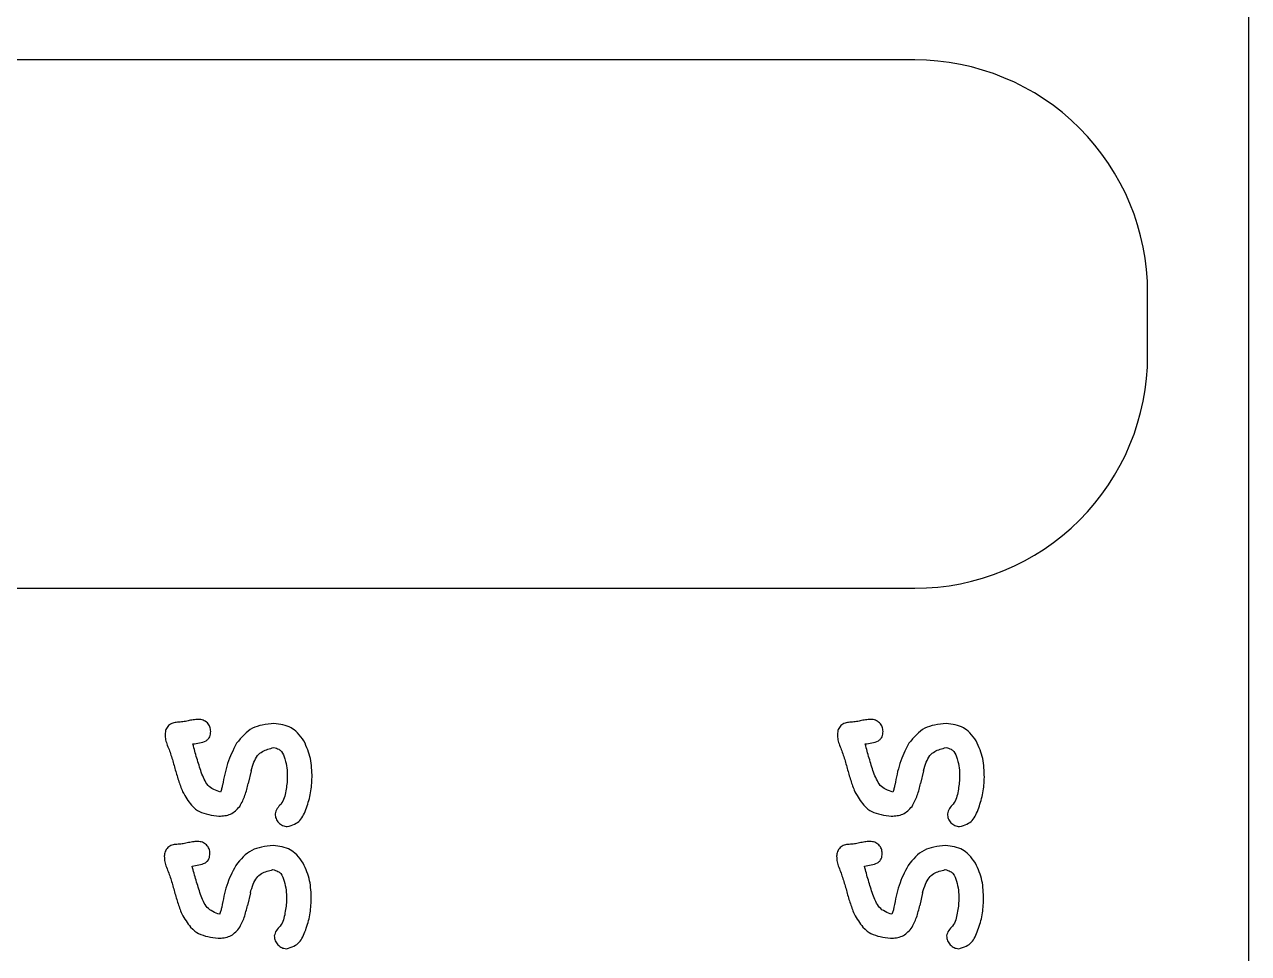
# Model space of a CAD drawing. Header units: millimetres. Extents: x -101.5 to -6.8, y -32 to 36.7.
# Drawn here: x -30.49 to -6.83, y -11.62 to 6.35 of the extents above; entities that cross this region are included whole.
import ezdxf

# ---------------------------------------------------------------- set-up
doc = ezdxf.new("R2010")
doc.units = ezdxf.units.MM
doc.layers.get('0').update_dxf_attribs({"linetype": 'CONTINUOUS'})

msp = doc.modelspace()

# ---------------------------------------------------------------- linework, layer by layer
for p, q in [((-26.112, -8.079), (-26.168, -8.325)), ((-13.112, -8.079), (-13.168, -8.325)), ((-26.127, -10.44), (-26.183, -10.686)), ((-13.127, -10.44), (-13.183, -10.686))]:
    msp.add_line(p, q)
for points in [[(-6.826, 36.689), (-6.826, -32), (-87, -32, -0.414214), (-101.5, -17.5), (-101.5, 22.189, -0.414214), (-87, 36.689)], [(-6.826, -32), (-86.5, -32, -0.414214), (-101.5, -17), (-101.5, 21.689, -0.414214), (-86.5, 36.689), (-6.826, 36.689)], [(-83.87, 1.168), (-83.87, -0.051, 0.414214), (-79.37, -4.551), (-13.276, -4.551, 0.414214), (-8.776, -0.051), (-8.776, 1.168, 0.414214), (-13.276, 5.668), (-79.37, 5.668, 0.414214)]]:
    msp.add_lwpolyline(points, format="xyb", close=True)
for points, knots in [([(-27.131, -7.087), (-27.17, -7.089), (-27.197, -7.091), (-27.266, -7.101), (-27.299, -7.108), (-27.332, -7.115)], [-0.02082981, -0.02082981, -0.02082981, -0.02082981, -0.01020462, -0.01020462, 0, 0, 0, 0]), ([(-26.958, -7.153), (-26.985, -7.132), (-27.009, -7.113), (-27.067, -7.092), (-27.099, -7.089), (-27.131, -7.087)], [-0.01936251, -0.01936251, -0.01936251, -0.01936251, -0.00966812, -0.00966812, 0, 0, 0, 0]), ([(-14.131, -7.087), (-14.17, -7.089), (-14.197, -7.091), (-14.266, -7.101), (-14.299, -7.108), (-14.332, -7.115)], [-0.02082981, -0.02082981, -0.02082981, -0.02082981, -0.01020462, -0.01020462, 0, 0, 0, 0]), ([(-13.958, -7.153), (-13.985, -7.132), (-14.009, -7.113), (-14.067, -7.092), (-14.099, -7.089), (-14.131, -7.087)], [-0.01936251, -0.01936251, -0.01936251, -0.01936251, -0.00966812, -0.00966812, 0, 0, 0, 0]), ([(-27.707, -7.207), (-27.728, -7.233), (-27.747, -7.256), (-27.769, -7.311), (-27.772, -7.343), (-27.774, -7.374)], [-0.01885478, -0.01885478, -0.01885478, -0.01885478, -0.00942147, -0.00942147, 0, 0, 0, 0]), ([(-27.534, -7.143), (-27.566, -7.145), (-27.598, -7.147), (-27.656, -7.168), (-27.68, -7.187), (-27.707, -7.207)], [-0.02048737, -0.02048737, -0.02048737, -0.02048737, -0.01025759, -0.01025759, 0, 0, 0, 0]), ([(-27.332, -7.115), (-27.366, -7.122), (-27.399, -7.129), (-27.467, -7.139), (-27.495, -7.141), (-27.534, -7.143)], [-0.02288008, -0.02288008, -0.02288008, -0.02288008, -0.01167103, -0.01167103, 0, 0, 0, 0]), ([(-26.982, -7.502), (-26.968, -7.49), (-26.954, -7.479), (-26.926, -7.449), (-26.918, -7.436), (-26.898, -7.394), (-26.896, -7.357), (-26.893, -7.321)], [-0.01871955, -0.01871955, -0.01871955, -0.01871955, -0.01533679, -0.01533679, -0.01101299, -0.01101299, 0, 0, 0, 0]), ([(-26.893, -7.321), (-26.895, -7.289), (-26.898, -7.258), (-26.919, -7.202), (-26.938, -7.179), (-26.958, -7.153)], [-0.01965295, -0.01965295, -0.01965295, -0.01965295, -0.00983265, -0.00983265, 0, 0, 0, 0]), ([(-25.67, -7.167), (-25.746, -7.175), (-25.823, -7.183), (-25.96, -7.21), (-26.025, -7.229), (-26.204, -7.323), (-26.297, -7.434), (-26.393, -7.549)], [-0.09105531, -0.09105531, -0.09105531, -0.09105531, -0.06665941, -0.06665941, -0.04477487, -0.04477487, 0, 0, 0, 0]), ([(-25.09, -7.505), (-25.13, -7.451), (-25.171, -7.396), (-25.261, -7.3), (-25.301, -7.27), (-25.434, -7.196), (-25.552, -7.182), (-25.67, -7.167)], [-0.06340828, -0.06340828, -0.06340828, -0.06340828, -0.04966829, -0.04966829, -0.03566174, -0.03566174, 0, 0, 0, 0]), ([(-14.707, -7.207), (-14.728, -7.233), (-14.747, -7.256), (-14.769, -7.311), (-14.772, -7.343), (-14.774, -7.374)], [-0.01885478, -0.01885478, -0.01885478, -0.01885478, -0.00942147, -0.00942147, 0, 0, 0, 0]), ([(-14.534, -7.143), (-14.566, -7.145), (-14.598, -7.147), (-14.656, -7.168), (-14.68, -7.187), (-14.707, -7.207)], [-0.02048737, -0.02048737, -0.02048737, -0.02048737, -0.01025759, -0.01025759, 0, 0, 0, 0]), ([(-14.332, -7.115), (-14.366, -7.122), (-14.399, -7.129), (-14.467, -7.139), (-14.495, -7.141), (-14.534, -7.143)], [-0.02288008, -0.02288008, -0.02288008, -0.02288008, -0.01167103, -0.01167103, 0, 0, 0, 0]), ([(-13.982, -7.502), (-13.968, -7.49), (-13.954, -7.479), (-13.926, -7.449), (-13.918, -7.436), (-13.898, -7.394), (-13.896, -7.357), (-13.893, -7.321)], [-0.01871955, -0.01871955, -0.01871955, -0.01871955, -0.01533679, -0.01533679, -0.01101299, -0.01101299, 0, 0, 0, 0]), ([(-13.893, -7.321), (-13.895, -7.289), (-13.898, -7.258), (-13.919, -7.202), (-13.938, -7.179), (-13.958, -7.153)], [-0.01965295, -0.01965295, -0.01965295, -0.01965295, -0.00983265, -0.00983265, 0, 0, 0, 0]), ([(-12.67, -7.167), (-12.746, -7.175), (-12.823, -7.183), (-12.96, -7.21), (-13.025, -7.229), (-13.204, -7.323), (-13.297, -7.434), (-13.393, -7.549)], [-0.09105531, -0.09105531, -0.09105531, -0.09105531, -0.06665941, -0.06665941, -0.04477487, -0.04477487, 0, 0, 0, 0]), ([(-12.09, -7.505), (-12.13, -7.451), (-12.171, -7.396), (-12.261, -7.3), (-12.301, -7.27), (-12.434, -7.196), (-12.552, -7.182), (-12.67, -7.167)], [-0.06340828, -0.06340828, -0.06340828, -0.06340828, -0.04966829, -0.04966829, -0.03566174, -0.03566174, 0, 0, 0, 0]), ([(-27.774, -7.374), (-27.773, -7.41), (-27.772, -7.446), (-27.758, -7.517), (-27.746, -7.55), (-27.733, -7.585)], [-0.02247037, -0.02247037, -0.02247037, -0.02247037, -0.01123867, -0.01123867, 0, 0, 0, 0]), ([(-27.238, -7.562), (-27.194, -7.557), (-27.15, -7.552), (-27.061, -7.532), (-27.029, -7.52), (-26.982, -7.502)], [-0.02901885, -0.02901885, -0.02901885, -0.02901885, -0.01505062, -0.01505062, 0, 0, 0, 0]), ([(-27.076, -8.11), (-27.105, -8.019), (-27.134, -7.929), (-27.19, -7.742), (-27.21, -7.668), (-27.238, -7.562)], [-0.06399393, -0.06399393, -0.06399393, -0.06399393, -0.03273984, -0.03273984, 0, 0, 0, 0]), ([(-26.393, -7.549), (-26.467, -7.694), (-26.521, -7.8), (-26.611, -8.075), (-26.638, -8.216), (-26.665, -8.357)], [-0.08754726, -0.08754726, -0.08754726, -0.08754726, -0.04310675, -0.04310675, 0, 0, 0, 0]), ([(-24.933, -8.207), (-24.937, -8.085), (-24.94, -7.963), (-24.991, -7.727), (-25.035, -7.628), (-25.09, -7.505)], [-0.08035359, -0.08035359, -0.08035359, -0.08035359, -0.0403634, -0.0403634, 0, 0, 0, 0]), ([(-14.774, -7.374), (-14.773, -7.41), (-14.772, -7.446), (-14.758, -7.517), (-14.746, -7.55), (-14.733, -7.585)], [-0.02247037, -0.02247037, -0.02247037, -0.02247037, -0.01123867, -0.01123867, 0, 0, 0, 0]), ([(-14.238, -7.562), (-14.194, -7.557), (-14.15, -7.552), (-14.061, -7.532), (-14.029, -7.52), (-13.982, -7.502)], [-0.02901885, -0.02901885, -0.02901885, -0.02901885, -0.01505062, -0.01505062, 0, 0, 0, 0]), ([(-14.076, -8.11), (-14.105, -8.019), (-14.134, -7.929), (-14.19, -7.742), (-14.21, -7.668), (-14.238, -7.562)], [-0.06399393, -0.06399393, -0.06399393, -0.06399393, -0.03273984, -0.03273984, 0, 0, 0, 0]), ([(-13.393, -7.549), (-13.467, -7.694), (-13.521, -7.8), (-13.611, -8.075), (-13.638, -8.216), (-13.665, -8.357)], [-0.08754726, -0.08754726, -0.08754726, -0.08754726, -0.04310675, -0.04310675, 0, 0, 0, 0]), ([(-11.933, -8.207), (-11.937, -8.085), (-11.94, -7.963), (-11.991, -7.727), (-12.035, -7.628), (-12.09, -7.505)], [-0.08035359, -0.08035359, -0.08035359, -0.08035359, -0.0403634, -0.0403634, 0, 0, 0, 0]), ([(-27.733, -7.585), (-27.7, -7.669), (-27.677, -7.728), (-27.628, -7.882), (-27.607, -7.958), (-27.586, -8.034)], [-0.04848855, -0.04848855, -0.04848855, -0.04848855, -0.02364113, -0.02364113, 0, 0, 0, 0]), ([(-26.112, -8.079), (-26.095, -8.022), (-26.078, -7.965), (-26.038, -7.867), (-26.016, -7.824), (-25.961, -7.754), (-25.931, -7.729), (-25.83, -7.672), (-25.751, -7.652), (-25.673, -7.632)], [-0.07129382, -0.07129382, -0.07129382, -0.07129382, -0.05391003, -0.05391003, -0.0386654, -0.0386654, -0.02421579, -0.02421579, 0, 0, 0, 0]), ([(-25.673, -7.632), (-25.64, -7.641), (-25.607, -7.651), (-25.555, -7.678), (-25.538, -7.691), (-25.492, -7.746), (-25.475, -7.8), (-25.457, -7.853)], [-0.03356651, -0.03356651, -0.03356651, -0.03356651, -0.02438861, -0.02438861, -0.01695831, -0.01695831, 0, 0, 0, 0]), ([(-14.733, -7.585), (-14.7, -7.669), (-14.677, -7.728), (-14.628, -7.882), (-14.607, -7.958), (-14.586, -8.034)], [-0.04848855, -0.04848855, -0.04848855, -0.04848855, -0.02364113, -0.02364113, 0, 0, 0, 0]), ([(-13.112, -8.079), (-13.095, -8.022), (-13.078, -7.965), (-13.038, -7.867), (-13.016, -7.824), (-12.961, -7.754), (-12.931, -7.729), (-12.83, -7.672), (-12.751, -7.652), (-12.673, -7.632)], [-0.07129382, -0.07129382, -0.07129382, -0.07129382, -0.05391003, -0.05391003, -0.0386654, -0.0386654, -0.02421579, -0.02421579, 0, 0, 0, 0]), ([(-12.673, -7.632), (-12.64, -7.641), (-12.607, -7.651), (-12.555, -7.678), (-12.538, -7.691), (-12.492, -7.746), (-12.475, -7.8), (-12.457, -7.853)], [-0.03356651, -0.03356651, -0.03356651, -0.03356651, -0.02438861, -0.02438861, -0.01695831, -0.01695831, 0, 0, 0, 0]), ([(-27.586, -8.034), (-27.564, -8.111), (-27.543, -8.188), (-27.493, -8.343), (-27.469, -8.404), (-27.436, -8.489)], [-0.05377703, -0.05377703, -0.05377703, -0.05377703, -0.02749397, -0.02749397, 0, 0, 0, 0]), ([(-25.457, -7.853), (-25.441, -7.916), (-25.428, -7.968), (-25.414, -8.085), (-25.413, -8.145), (-25.412, -8.204)], [-0.03570495, -0.03570495, -0.03570495, -0.03570495, -0.01780046, -0.01780046, 0, 0, 0, 0]), ([(-14.586, -8.034), (-14.564, -8.111), (-14.543, -8.188), (-14.493, -8.343), (-14.469, -8.404), (-14.436, -8.489)], [-0.05377703, -0.05377703, -0.05377703, -0.05377703, -0.02749397, -0.02749397, 0, 0, 0, 0]), ([(-12.457, -7.853), (-12.441, -7.916), (-12.428, -7.968), (-12.414, -8.085), (-12.413, -8.145), (-12.412, -8.204)], [-0.03570495, -0.03570495, -0.03570495, -0.03570495, -0.01780046, -0.01780046, 0, 0, 0, 0]), ([(-26.704, -8.496), (-26.749, -8.48), (-26.794, -8.465), (-26.884, -8.42), (-26.917, -8.395), (-27.004, -8.295), (-27.04, -8.203), (-27.076, -8.11)], [-0.05587598, -0.05587598, -0.05587598, -0.05587598, -0.04398893, -0.04398893, -0.02976969, -0.02976969, 0, 0, 0, 0]), ([(-25.412, -8.204), (-25.414, -8.254), (-25.416, -8.293), (-25.426, -8.383), (-25.434, -8.427), (-25.442, -8.471)], [-0.02718303, -0.02718303, -0.02718303, -0.02718303, -0.01348471, -0.01348471, 0, 0, 0, 0]), ([(-25.041, -8.798), (-25.01, -8.701), (-24.979, -8.606), (-24.943, -8.409), (-24.938, -8.308), (-24.933, -8.207)], [-0.06065712, -0.06065712, -0.06065712, -0.06065712, -0.03032656, -0.03032656, 0, 0, 0, 0]), ([(-13.704, -8.496), (-13.749, -8.48), (-13.794, -8.465), (-13.884, -8.42), (-13.917, -8.395), (-14.004, -8.295), (-14.04, -8.203), (-14.076, -8.11)], [-0.05587598, -0.05587598, -0.05587598, -0.05587598, -0.04398893, -0.04398893, -0.02976969, -0.02976969, 0, 0, 0, 0]), ([(-12.412, -8.204), (-12.414, -8.254), (-12.416, -8.293), (-12.426, -8.383), (-12.434, -8.427), (-12.442, -8.471)], [-0.02718303, -0.02718303, -0.02718303, -0.02718303, -0.01348471, -0.01348471, 0, 0, 0, 0]), ([(-12.041, -8.798), (-12.01, -8.701), (-11.979, -8.606), (-11.943, -8.409), (-11.938, -8.308), (-11.933, -8.207)], [-0.06065712, -0.06065712, -0.06065712, -0.06065712, -0.03032656, -0.03032656, 0, 0, 0, 0]), ([(-27.436, -8.489), (-27.383, -8.579), (-27.33, -8.67), (-27.209, -8.808), (-27.159, -8.843), (-27.002, -8.923), (-26.868, -8.942), (-26.733, -8.96)], [-0.07817325, -0.07817325, -0.07817325, -0.07817325, -0.05823109, -0.05823109, -0.04075373, -0.04075373, 0, 0, 0, 0]), ([(-26.665, -8.357), (-26.671, -8.381), (-26.675, -8.404), (-26.688, -8.451), (-26.696, -8.474), (-26.704, -8.496)], [-0.01451592, -0.01451592, -0.01451592, -0.01451592, -0.00725497, -0.00725497, 0, 0, 0, 0]), ([(-26.332, -8.771), (-26.288, -8.691), (-26.258, -8.634), (-26.204, -8.481), (-26.186, -8.403), (-26.168, -8.325)], [-0.04909381, -0.04909381, -0.04909381, -0.04909381, -0.02402575, -0.02402575, 0, 0, 0, 0]), ([(-25.442, -8.471), (-25.45, -8.517), (-25.458, -8.562), (-25.488, -8.651), (-25.506, -8.682), (-25.534, -8.727)], [-0.03027227, -0.03027227, -0.03027227, -0.03027227, -0.01567307, -0.01567307, 0, 0, 0, 0]), ([(-14.436, -8.489), (-14.383, -8.579), (-14.33, -8.67), (-14.209, -8.808), (-14.159, -8.843), (-14.002, -8.923), (-13.868, -8.942), (-13.733, -8.96)], [-0.07817325, -0.07817325, -0.07817325, -0.07817325, -0.05823109, -0.05823109, -0.04075373, -0.04075373, 0, 0, 0, 0]), ([(-13.665, -8.357), (-13.671, -8.381), (-13.675, -8.404), (-13.688, -8.451), (-13.696, -8.474), (-13.704, -8.496)], [-0.01451592, -0.01451592, -0.01451592, -0.01451592, -0.00725497, -0.00725497, 0, 0, 0, 0]), ([(-13.332, -8.771), (-13.288, -8.691), (-13.258, -8.634), (-13.204, -8.481), (-13.186, -8.403), (-13.168, -8.325)], [-0.04909381, -0.04909381, -0.04909381, -0.04909381, -0.02402575, -0.02402575, 0, 0, 0, 0]), ([(-12.442, -8.471), (-12.45, -8.517), (-12.458, -8.562), (-12.488, -8.651), (-12.506, -8.682), (-12.534, -8.727)], [-0.03027227, -0.03027227, -0.03027227, -0.03027227, -0.01567307, -0.01567307, 0, 0, 0, 0]), ([(-25.534, -8.727), (-25.561, -8.754), (-25.588, -8.781), (-25.629, -8.844), (-25.637, -8.873), (-25.648, -8.915)], [-0.02527132, -0.02527132, -0.02527132, -0.02527132, -0.01301233, -0.01301233, 0, 0, 0, 0]), ([(-12.534, -8.727), (-12.561, -8.754), (-12.588, -8.781), (-12.629, -8.844), (-12.637, -8.873), (-12.648, -8.915)], [-0.02527132, -0.02527132, -0.02527132, -0.02527132, -0.01301233, -0.01301233, 0, 0, 0, 0]), ([(-26.733, -8.96), (-26.695, -8.957), (-26.657, -8.955), (-26.581, -8.943), (-26.543, -8.934), (-26.44, -8.887), (-26.39, -8.833), (-26.332, -8.771)], [-0.05155493, -0.05155493, -0.05155493, -0.05155493, -0.03872981, -0.03872981, -0.02537662, -0.02537662, 0, 0, 0, 0]), ([(-25.648, -8.915), (-25.645, -8.948), (-25.642, -8.979), (-25.619, -9.035), (-25.599, -9.06), (-25.579, -9.085)], [-0.01919002, -0.01919002, -0.01919002, -0.01919002, -0.00959001, -0.00959001, 0, 0, 0, 0]), ([(-25.413, -9.161), (-25.364, -9.146), (-25.314, -9.132), (-25.226, -9.091), (-25.196, -9.069), (-25.112, -8.98), (-25.077, -8.889), (-25.041, -8.798)], [-0.05316143, -0.05316143, -0.05316143, -0.05316143, -0.04124691, -0.04124691, -0.02922185, -0.02922185, 0, 0, 0, 0]), ([(-13.733, -8.96), (-13.695, -8.957), (-13.657, -8.955), (-13.581, -8.943), (-13.543, -8.934), (-13.44, -8.887), (-13.39, -8.833), (-13.332, -8.771)], [-0.05155493, -0.05155493, -0.05155493, -0.05155493, -0.03872981, -0.03872981, -0.02537662, -0.02537662, 0, 0, 0, 0]), ([(-12.648, -8.915), (-12.645, -8.948), (-12.642, -8.979), (-12.619, -9.035), (-12.599, -9.06), (-12.579, -9.085)], [-0.01919002, -0.01919002, -0.01919002, -0.01919002, -0.00959001, -0.00959001, 0, 0, 0, 0]), ([(-12.413, -9.161), (-12.364, -9.146), (-12.314, -9.132), (-12.226, -9.091), (-12.196, -9.069), (-12.112, -8.98), (-12.077, -8.889), (-12.041, -8.798)], [-0.05316143, -0.05316143, -0.05316143, -0.05316143, -0.04124691, -0.04124691, -0.02922185, -0.02922185, 0, 0, 0, 0]), ([(-25.579, -9.085), (-25.555, -9.106), (-25.531, -9.128), (-25.476, -9.153), (-25.446, -9.157), (-25.413, -9.161)], [-0.01986977, -0.01986977, -0.01986977, -0.01986977, -0.00994021, -0.00994021, 0, 0, 0, 0]), ([(-12.579, -9.085), (-12.555, -9.106), (-12.531, -9.128), (-12.476, -9.153), (-12.446, -9.157), (-12.413, -9.161)], [-0.01986977, -0.01986977, -0.01986977, -0.01986977, -0.00994021, -0.00994021, 0, 0, 0, 0]), ([(-27.146, -9.448), (-27.185, -9.45), (-27.213, -9.452), (-27.281, -9.462), (-27.314, -9.469), (-27.348, -9.476)], [-0.02082974, -0.02082974, -0.02082974, -0.02082974, -0.01020459, -0.01020459, 0, 0, 0, 0]), ([(-26.974, -9.514), (-27.001, -9.493), (-27.024, -9.474), (-27.082, -9.453), (-27.114, -9.45), (-27.146, -9.448)], [-0.01936251, -0.01936251, -0.01936251, -0.01936251, -0.00966812, -0.00966812, 0, 0, 0, 0]), ([(-14.146, -9.448), (-14.185, -9.45), (-14.213, -9.452), (-14.281, -9.462), (-14.314, -9.469), (-14.348, -9.476)], [-0.02082974, -0.02082974, -0.02082974, -0.02082974, -0.01020459, -0.01020459, 0, 0, 0, 0]), ([(-13.974, -9.514), (-14.001, -9.493), (-14.024, -9.474), (-14.082, -9.453), (-14.114, -9.45), (-14.146, -9.448)], [-0.01936251, -0.01936251, -0.01936251, -0.01936251, -0.00966812, -0.00966812, 0, 0, 0, 0]), ([(-27.722, -9.568), (-27.743, -9.594), (-27.762, -9.617), (-27.785, -9.672), (-27.787, -9.704), (-27.79, -9.735)], [-0.01885451, -0.01885451, -0.01885451, -0.01885451, -0.00942134, -0.00942134, 0, 0, 0, 0]), ([(-27.549, -9.504), (-27.581, -9.506), (-27.614, -9.508), (-27.672, -9.529), (-27.695, -9.548), (-27.722, -9.568)], [-0.02048736, -0.02048736, -0.02048736, -0.02048736, -0.01025758, -0.01025758, 0, 0, 0, 0]), ([(-27.348, -9.476), (-27.381, -9.483), (-27.414, -9.49), (-27.483, -9.5), (-27.51, -9.502), (-27.549, -9.504)], [-0.02288013, -0.02288013, -0.02288013, -0.02288013, -0.01167107, -0.01167107, 0, 0, 0, 0]), ([(-26.997, -9.863), (-26.983, -9.851), (-26.97, -9.839), (-26.942, -9.81), (-26.933, -9.797), (-26.914, -9.755), (-26.911, -9.718), (-26.909, -9.681)], [-0.01871971, -0.01871971, -0.01871971, -0.01871971, -0.01533699, -0.01533699, -0.01101305, -0.01101305, 0, 0, 0, 0]), ([(-26.909, -9.681), (-26.911, -9.65), (-26.913, -9.619), (-26.934, -9.563), (-26.953, -9.54), (-26.974, -9.514)], [-0.01965235, -0.01965235, -0.01965235, -0.01965235, -0.00983234, -0.00983234, 0, 0, 0, 0]), ([(-25.686, -9.528), (-25.762, -9.536), (-25.838, -9.543), (-25.976, -9.571), (-26.04, -9.59), (-26.22, -9.684), (-26.312, -9.795), (-26.408, -9.91)], [-0.09105523, -0.09105523, -0.09105523, -0.09105523, -0.06665913, -0.06665913, -0.04477483, -0.04477483, 0, 0, 0, 0]), ([(-25.105, -9.866), (-25.146, -9.811), (-25.186, -9.757), (-25.277, -9.661), (-25.317, -9.631), (-25.45, -9.557), (-25.568, -9.543), (-25.686, -9.528)], [-0.06340638, -0.06340638, -0.06340638, -0.06340638, -0.04966735, -0.04966735, -0.03566146, -0.03566146, 0, 0, 0, 0]), ([(-14.722, -9.568), (-14.743, -9.594), (-14.762, -9.617), (-14.785, -9.672), (-14.787, -9.704), (-14.79, -9.735)], [-0.01885451, -0.01885451, -0.01885451, -0.01885451, -0.00942134, -0.00942134, 0, 0, 0, 0]), ([(-14.549, -9.504), (-14.581, -9.506), (-14.614, -9.508), (-14.672, -9.529), (-14.695, -9.548), (-14.722, -9.568)], [-0.02048736, -0.02048736, -0.02048736, -0.02048736, -0.01025758, -0.01025758, 0, 0, 0, 0]), ([(-14.348, -9.476), (-14.381, -9.483), (-14.414, -9.49), (-14.483, -9.5), (-14.51, -9.502), (-14.549, -9.504)], [-0.02288013, -0.02288013, -0.02288013, -0.02288013, -0.01167107, -0.01167107, 0, 0, 0, 0]), ([(-13.997, -9.863), (-13.983, -9.851), (-13.97, -9.839), (-13.942, -9.81), (-13.933, -9.797), (-13.914, -9.755), (-13.911, -9.718), (-13.909, -9.681)], [-0.01871971, -0.01871971, -0.01871971, -0.01871971, -0.01533699, -0.01533699, -0.01101305, -0.01101305, 0, 0, 0, 0]), ([(-13.909, -9.681), (-13.911, -9.65), (-13.913, -9.619), (-13.934, -9.563), (-13.953, -9.54), (-13.974, -9.514)], [-0.01965235, -0.01965235, -0.01965235, -0.01965235, -0.00983234, -0.00983234, 0, 0, 0, 0]), ([(-12.686, -9.528), (-12.762, -9.536), (-12.838, -9.543), (-12.976, -9.571), (-13.04, -9.59), (-13.22, -9.684), (-13.312, -9.795), (-13.408, -9.91)], [-0.09105523, -0.09105523, -0.09105523, -0.09105523, -0.06665913, -0.06665913, -0.04477483, -0.04477483, 0, 0, 0, 0]), ([(-12.105, -9.866), (-12.146, -9.811), (-12.186, -9.757), (-12.277, -9.661), (-12.317, -9.631), (-12.45, -9.557), (-12.568, -9.543), (-12.686, -9.528)], [-0.06340638, -0.06340638, -0.06340638, -0.06340638, -0.04966735, -0.04966735, -0.03566146, -0.03566146, 0, 0, 0, 0]), ([(-27.79, -9.735), (-27.788, -9.771), (-27.787, -9.807), (-27.773, -9.878), (-27.761, -9.911), (-27.749, -9.946)], [-0.02247115, -0.02247115, -0.02247115, -0.02247115, -0.01123907, -0.01123907, 0, 0, 0, 0]), ([(-27.254, -9.923), (-27.21, -9.918), (-27.166, -9.913), (-27.077, -9.893), (-27.044, -9.881), (-26.997, -9.863)], [-0.02901885, -0.02901885, -0.02901885, -0.02901885, -0.01505062, -0.01505062, 0, 0, 0, 0]), ([(-27.091, -10.471), (-27.12, -10.38), (-27.149, -10.29), (-27.205, -10.103), (-27.225, -10.028), (-27.254, -9.923)], [-0.06399393, -0.06399393, -0.06399393, -0.06399393, -0.03273984, -0.03273984, 0, 0, 0, 0]), ([(-26.408, -9.91), (-26.482, -10.055), (-26.537, -10.161), (-26.626, -10.436), (-26.653, -10.577), (-26.681, -10.718)], [-0.08754697, -0.08754697, -0.08754697, -0.08754697, -0.04310663, -0.04310663, 0, 0, 0, 0]), ([(-24.949, -10.568), (-24.952, -10.446), (-24.956, -10.324), (-25.006, -10.088), (-25.05, -9.989), (-25.105, -9.866)], [-0.08035316, -0.08035316, -0.08035316, -0.08035316, -0.04036317, -0.04036317, 0, 0, 0, 0]), ([(-14.79, -9.735), (-14.788, -9.771), (-14.787, -9.807), (-14.773, -9.878), (-14.761, -9.911), (-14.749, -9.946)], [-0.02247115, -0.02247115, -0.02247115, -0.02247115, -0.01123907, -0.01123907, 0, 0, 0, 0]), ([(-14.254, -9.923), (-14.21, -9.918), (-14.166, -9.913), (-14.077, -9.893), (-14.044, -9.881), (-13.997, -9.863)], [-0.02901885, -0.02901885, -0.02901885, -0.02901885, -0.01505062, -0.01505062, 0, 0, 0, 0]), ([(-14.091, -10.471), (-14.12, -10.38), (-14.149, -10.29), (-14.205, -10.103), (-14.225, -10.028), (-14.254, -9.923)], [-0.06399393, -0.06399393, -0.06399393, -0.06399393, -0.03273984, -0.03273984, 0, 0, 0, 0]), ([(-13.408, -9.91), (-13.482, -10.055), (-13.537, -10.161), (-13.626, -10.436), (-13.653, -10.577), (-13.681, -10.718)], [-0.08754697, -0.08754697, -0.08754697, -0.08754697, -0.04310663, -0.04310663, 0, 0, 0, 0]), ([(-11.949, -10.568), (-11.952, -10.446), (-11.956, -10.324), (-12.006, -10.088), (-12.05, -9.989), (-12.105, -9.866)], [-0.08035316, -0.08035316, -0.08035316, -0.08035316, -0.04036317, -0.04036317, 0, 0, 0, 0]), ([(-27.749, -9.946), (-27.716, -10.03), (-27.693, -10.089), (-27.643, -10.243), (-27.622, -10.318), (-27.601, -10.394)], [-0.04848855, -0.04848855, -0.04848855, -0.04848855, -0.02364113, -0.02364113, 0, 0, 0, 0]), ([(-26.127, -10.44), (-26.11, -10.383), (-26.093, -10.326), (-26.053, -10.228), (-26.031, -10.185), (-25.976, -10.115), (-25.947, -10.09), (-25.845, -10.033), (-25.767, -10.013), (-25.689, -9.993)], [-0.0712937, -0.0712937, -0.0712937, -0.0712937, -0.05391027, -0.05391027, -0.0386655, -0.0386655, -0.02421585, -0.02421585, 0, 0, 0, 0]), ([(-25.689, -9.993), (-25.655, -10.002), (-25.622, -10.012), (-25.57, -10.039), (-25.554, -10.052), (-25.508, -10.107), (-25.49, -10.161), (-25.472, -10.214)], [-0.03356651, -0.03356651, -0.03356651, -0.03356651, -0.02438861, -0.02438861, -0.01695831, -0.01695831, 0, 0, 0, 0]), ([(-14.749, -9.946), (-14.716, -10.03), (-14.693, -10.089), (-14.643, -10.243), (-14.622, -10.318), (-14.601, -10.394)], [-0.04848855, -0.04848855, -0.04848855, -0.04848855, -0.02364113, -0.02364113, 0, 0, 0, 0]), ([(-13.127, -10.44), (-13.11, -10.383), (-13.093, -10.326), (-13.053, -10.228), (-13.031, -10.185), (-12.976, -10.115), (-12.947, -10.09), (-12.845, -10.033), (-12.767, -10.013), (-12.689, -9.993)], [-0.0712937, -0.0712937, -0.0712937, -0.0712937, -0.05391027, -0.05391027, -0.0386655, -0.0386655, -0.02421585, -0.02421585, 0, 0, 0, 0]), ([(-12.689, -9.993), (-12.655, -10.002), (-12.622, -10.012), (-12.57, -10.039), (-12.554, -10.052), (-12.508, -10.107), (-12.49, -10.161), (-12.472, -10.214)], [-0.03356651, -0.03356651, -0.03356651, -0.03356651, -0.02438861, -0.02438861, -0.01695831, -0.01695831, 0, 0, 0, 0]), ([(-27.601, -10.394), (-27.58, -10.472), (-27.558, -10.549), (-27.508, -10.704), (-27.485, -10.765), (-27.451, -10.85)], [-0.05377695, -0.05377695, -0.05377695, -0.05377695, -0.02749399, -0.02749399, 0, 0, 0, 0]), ([(-25.472, -10.214), (-25.457, -10.277), (-25.444, -10.329), (-25.429, -10.446), (-25.428, -10.506), (-25.427, -10.565)], [-0.03570469, -0.03570469, -0.03570469, -0.03570469, -0.01780033, -0.01780033, 0, 0, 0, 0]), ([(-14.601, -10.394), (-14.58, -10.472), (-14.558, -10.549), (-14.508, -10.704), (-14.485, -10.765), (-14.451, -10.85)], [-0.05377695, -0.05377695, -0.05377695, -0.05377695, -0.02749399, -0.02749399, 0, 0, 0, 0]), ([(-12.472, -10.214), (-12.457, -10.277), (-12.444, -10.329), (-12.429, -10.446), (-12.428, -10.506), (-12.427, -10.565)], [-0.03570469, -0.03570469, -0.03570469, -0.03570469, -0.01780033, -0.01780033, 0, 0, 0, 0]), ([(-26.72, -10.857), (-26.765, -10.841), (-26.809, -10.825), (-26.899, -10.781), (-26.932, -10.756), (-27.02, -10.656), (-27.055, -10.564), (-27.091, -10.471)], [-0.05587624, -0.05587624, -0.05587624, -0.05587624, -0.04398883, -0.04398883, -0.02976969, -0.02976969, 0, 0, 0, 0]), ([(-25.427, -10.565), (-25.429, -10.615), (-25.431, -10.654), (-25.442, -10.744), (-25.45, -10.788), (-25.457, -10.832)], [-0.0271831, -0.0271831, -0.0271831, -0.0271831, -0.0134847, -0.0134847, 0, 0, 0, 0]), ([(-25.057, -11.159), (-25.025, -11.062), (-24.994, -10.967), (-24.958, -10.77), (-24.954, -10.669), (-24.949, -10.568)], [-0.06065737, -0.06065737, -0.06065737, -0.06065737, -0.03032668, -0.03032668, 0, 0, 0, 0]), ([(-13.72, -10.857), (-13.765, -10.841), (-13.809, -10.825), (-13.899, -10.781), (-13.932, -10.756), (-14.02, -10.656), (-14.055, -10.564), (-14.091, -10.471)], [-0.05587624, -0.05587624, -0.05587624, -0.05587624, -0.04398883, -0.04398883, -0.02976969, -0.02976969, 0, 0, 0, 0]), ([(-12.427, -10.565), (-12.429, -10.615), (-12.431, -10.654), (-12.442, -10.744), (-12.45, -10.788), (-12.457, -10.832)], [-0.0271831, -0.0271831, -0.0271831, -0.0271831, -0.0134847, -0.0134847, 0, 0, 0, 0]), ([(-12.057, -11.159), (-12.025, -11.062), (-11.994, -10.967), (-11.958, -10.77), (-11.954, -10.669), (-11.949, -10.568)], [-0.06065737, -0.06065737, -0.06065737, -0.06065737, -0.03032668, -0.03032668, 0, 0, 0, 0]), ([(-27.451, -10.85), (-27.398, -10.94), (-27.345, -11.031), (-27.225, -11.168), (-27.174, -11.204), (-27.018, -11.284), (-26.883, -11.303), (-26.749, -11.321)], [-0.07817325, -0.07817325, -0.07817325, -0.07817325, -0.05823109, -0.05823109, -0.04075373, -0.04075373, 0, 0, 0, 0]), ([(-26.681, -10.718), (-26.686, -10.742), (-26.691, -10.765), (-26.704, -10.812), (-26.712, -10.834), (-26.72, -10.857)], [-0.01451592, -0.01451592, -0.01451592, -0.01451592, -0.00725497, -0.00725497, 0, 0, 0, 0]), ([(-26.347, -11.132), (-26.304, -11.052), (-26.273, -10.994), (-26.219, -10.842), (-26.201, -10.764), (-26.183, -10.686)], [-0.04909381, -0.04909381, -0.04909381, -0.04909381, -0.02402575, -0.02402575, 0, 0, 0, 0]), ([(-25.457, -10.832), (-25.465, -10.878), (-25.473, -10.923), (-25.503, -11.012), (-25.522, -11.043), (-25.549, -11.087)], [-0.03027262, -0.03027262, -0.03027262, -0.03027262, -0.01567322, -0.01567322, 0, 0, 0, 0]), ([(-14.451, -10.85), (-14.398, -10.94), (-14.345, -11.031), (-14.225, -11.168), (-14.174, -11.204), (-14.018, -11.284), (-13.883, -11.303), (-13.749, -11.321)], [-0.07817325, -0.07817325, -0.07817325, -0.07817325, -0.05823109, -0.05823109, -0.04075373, -0.04075373, 0, 0, 0, 0]), ([(-13.681, -10.718), (-13.686, -10.742), (-13.691, -10.765), (-13.704, -10.812), (-13.712, -10.834), (-13.72, -10.857)], [-0.01451592, -0.01451592, -0.01451592, -0.01451592, -0.00725497, -0.00725497, 0, 0, 0, 0]), ([(-13.347, -11.132), (-13.304, -11.052), (-13.273, -10.994), (-13.219, -10.842), (-13.201, -10.764), (-13.183, -10.686)], [-0.04909381, -0.04909381, -0.04909381, -0.04909381, -0.02402575, -0.02402575, 0, 0, 0, 0]), ([(-12.457, -10.832), (-12.465, -10.878), (-12.473, -10.923), (-12.503, -11.012), (-12.522, -11.043), (-12.549, -11.087)], [-0.03027262, -0.03027262, -0.03027262, -0.03027262, -0.01567322, -0.01567322, 0, 0, 0, 0]), ([(-25.549, -11.087), (-25.576, -11.114), (-25.603, -11.141), (-25.645, -11.205), (-25.653, -11.234), (-25.664, -11.276)], [-0.02527132, -0.02527132, -0.02527132, -0.02527132, -0.01301233, -0.01301233, 0, 0, 0, 0]), ([(-12.549, -11.087), (-12.576, -11.114), (-12.603, -11.141), (-12.645, -11.205), (-12.653, -11.234), (-12.664, -11.276)], [-0.02527132, -0.02527132, -0.02527132, -0.02527132, -0.01301233, -0.01301233, 0, 0, 0, 0]), ([(-26.749, -11.321), (-26.711, -11.318), (-26.672, -11.316), (-26.597, -11.304), (-26.558, -11.295), (-26.455, -11.248), (-26.405, -11.194), (-26.347, -11.132)], [-0.05155489, -0.05155489, -0.05155489, -0.05155489, -0.03873006, -0.03873006, -0.02537661, -0.02537661, 0, 0, 0, 0]), ([(-25.664, -11.276), (-25.661, -11.309), (-25.658, -11.34), (-25.634, -11.396), (-25.614, -11.421), (-25.594, -11.446)], [-0.01918993, -0.01918993, -0.01918993, -0.01918993, -0.00958996, -0.00958996, 0, 0, 0, 0]), ([(-25.429, -11.522), (-25.379, -11.507), (-25.33, -11.493), (-25.241, -11.452), (-25.212, -11.43), (-25.127, -11.341), (-25.092, -11.25), (-25.057, -11.159)], [-0.05316155, -0.05316155, -0.05316155, -0.05316155, -0.04124688, -0.04124688, -0.02922186, -0.02922186, 0, 0, 0, 0]), ([(-13.749, -11.321), (-13.711, -11.318), (-13.672, -11.316), (-13.597, -11.304), (-13.558, -11.295), (-13.455, -11.248), (-13.405, -11.194), (-13.347, -11.132)], [-0.05155489, -0.05155489, -0.05155489, -0.05155489, -0.03873006, -0.03873006, -0.02537661, -0.02537661, 0, 0, 0, 0]), ([(-12.664, -11.276), (-12.661, -11.309), (-12.658, -11.34), (-12.634, -11.396), (-12.614, -11.421), (-12.594, -11.446)], [-0.01918993, -0.01918993, -0.01918993, -0.01918993, -0.00958996, -0.00958996, 0, 0, 0, 0]), ([(-12.429, -11.522), (-12.379, -11.507), (-12.33, -11.493), (-12.241, -11.452), (-12.212, -11.43), (-12.127, -11.341), (-12.092, -11.25), (-12.057, -11.159)], [-0.05316155, -0.05316155, -0.05316155, -0.05316155, -0.04124688, -0.04124688, -0.02922186, -0.02922186, 0, 0, 0, 0]), ([(-25.594, -11.446), (-25.57, -11.467), (-25.547, -11.489), (-25.492, -11.514), (-25.462, -11.518), (-25.429, -11.522)], [-0.01986977, -0.01986977, -0.01986977, -0.01986977, -0.00994021, -0.00994021, 0, 0, 0, 0]), ([(-12.594, -11.446), (-12.57, -11.467), (-12.547, -11.489), (-12.492, -11.514), (-12.462, -11.518), (-12.429, -11.522)], [-0.01986977, -0.01986977, -0.01986977, -0.01986977, -0.00994021, -0.00994021, 0, 0, 0, 0])]:
    msp.add_open_spline(points, degree=3, knots=knots)

doc.saveas('drawing.dxf')
